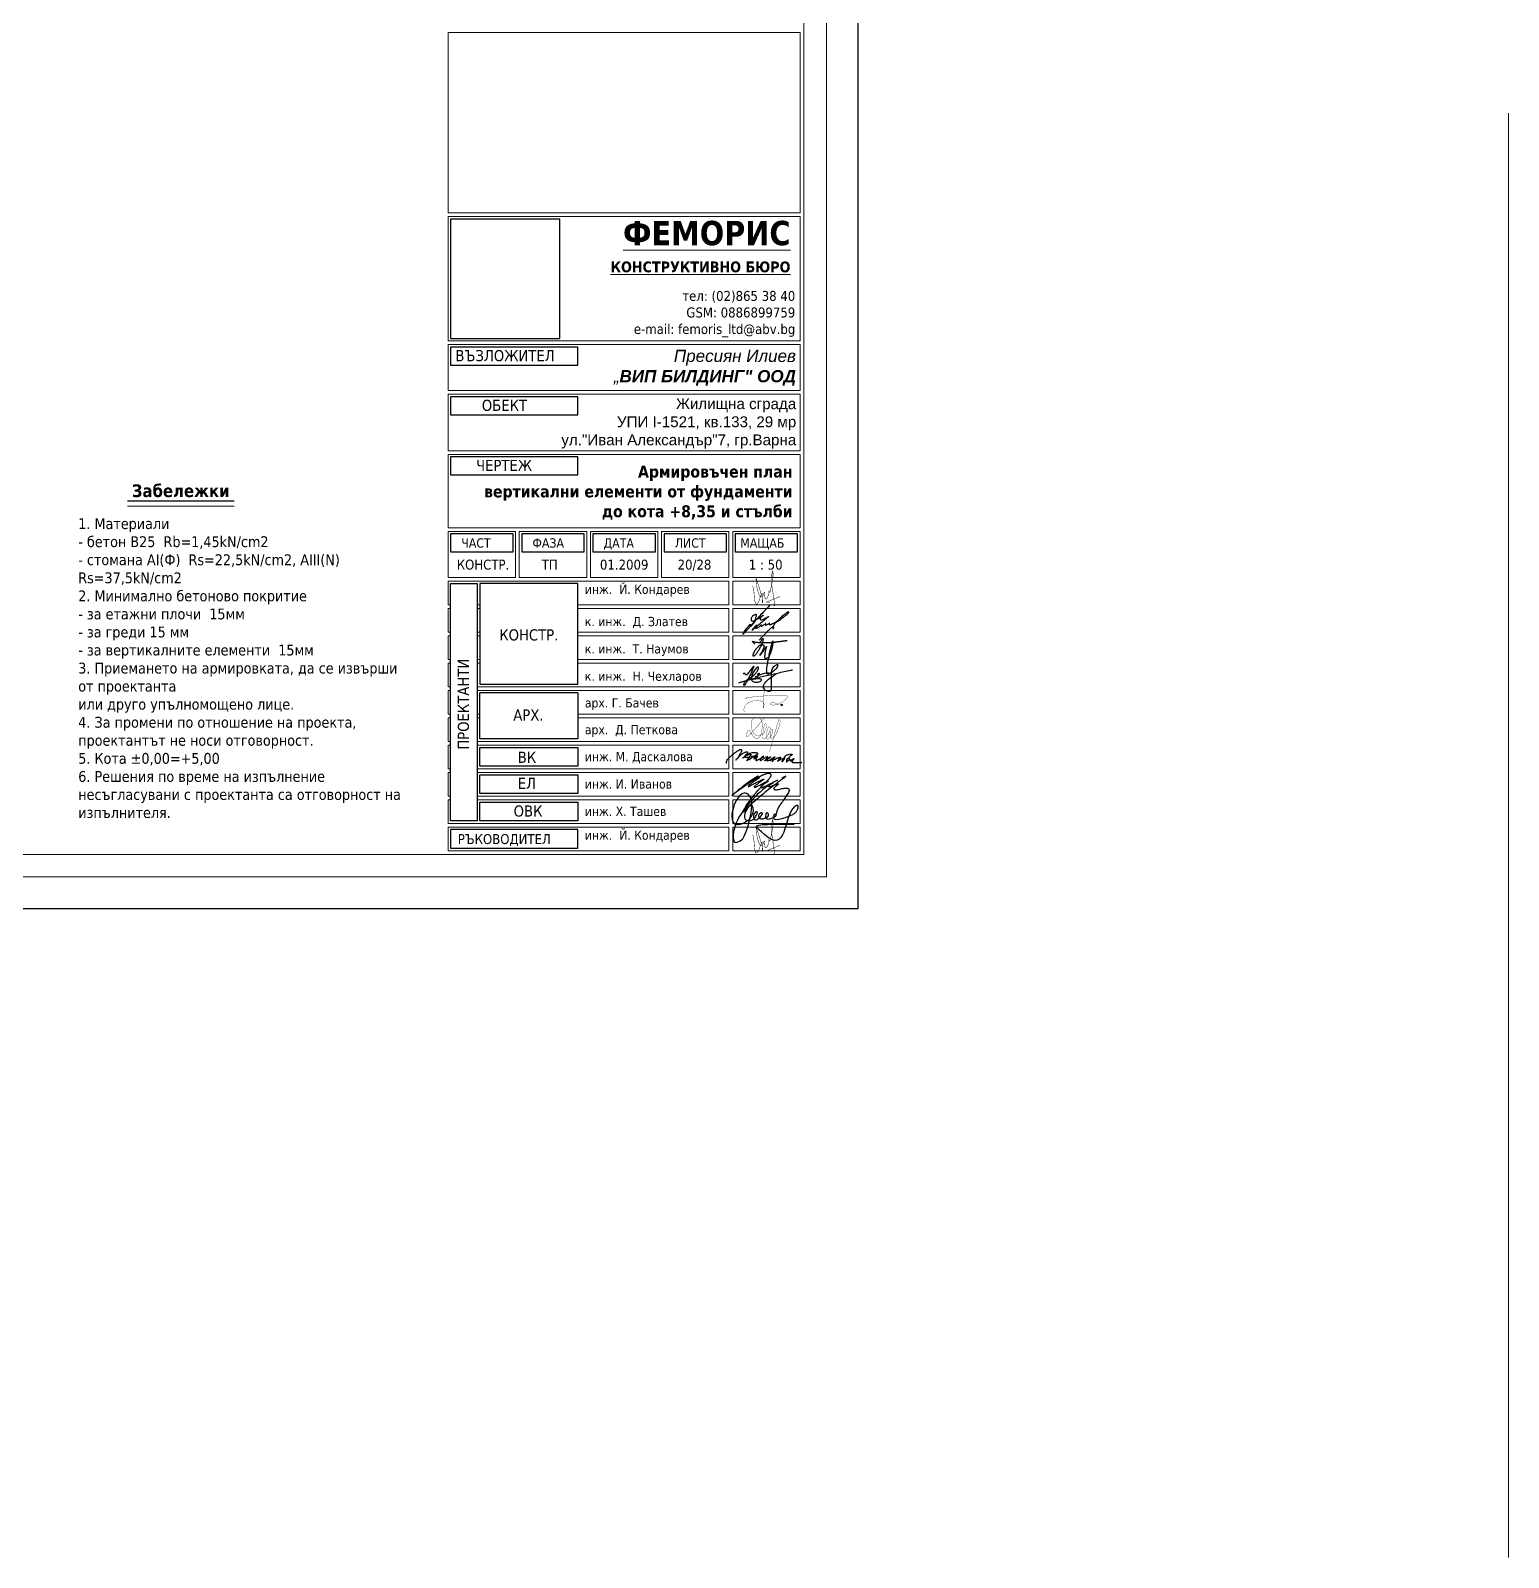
# Model space of a CAD drawing. Header units: millimetres. Extents: x 879 to 91735, y -13728 to 454.
# Drawn here: x 5591 to 7228, y -5653 to -3961 of the extents above; entities that cross this region are included whole.
import ezdxf

# ---------------------------------------------------------------- set-up
doc = ezdxf.new("R2010")
doc.units = ezdxf.units.MM
for name, color, linetype, lineweight in [('0_txt', 7, 'Continuous', 18), ('1K_arm_koti', 5, 'Continuous', 20), ('p_txt', 122, 'Continuous', 18), ('RAMKA', 7, 'Continuous', 15), ('TABLICA', 40, 'Continuous', 30), ('TEXT', 122, 'Continuous', 18)]:
    doc.layers.add(name, color=color, linetype=linetype, lineweight=lineweight)
doc.layers.add('ETIKET', color=100, linetype='Continuous')
doc.styles.get("Standard").update_dxf_attribs({"font": 'TAHOMA.TTF'})

# ---------------------------------------------------------------- blocks, each defined once
blk = doc.blocks.new('kondarev')
at = {"const_width": 0.0003}
for points in [[(-0.01658, 0.00646, -0.046081), (-0.01578, 0.00199, -0.003318), (-0.01555, -0.00098, 0.08786), (-0.01485, -0.00427, 0.318545), (-0.0142, -0.00469, 0.321515), (-0.01375, -0.00434, 0.090816), (-0.01213, -0.00089, -0.064298), (-0.01101, 0.00188, -0.636166), (-0.0107, 0.00185, -0.041004), (-0.01077, -0.00344, 0.356263), (-0.01049, -0.00387, 0.111784), (-0.0111, 0.00042, -0.021048), (-0.01169, 0.00218, 0.005571), (-0.01279, 0.00587, 0.012388), (-0.0138, 0.00884, -0.054875), (-0.01427, 0.01074, 1.394829), (-0.01457, 0.01072, 0.101928), (-0.0125, 0.00057, 0.656998), (-0.01066, 0.00016, 0.098994), (-0.00973, 0.00217, -0.247872), (-0.00956, 0.00248, -0.528765), (-0.00937, 0.0024, 0.07422), (-0.00908, -0.00113, 0.666402), (-0.00813, -0.00129, 0.170412), (-0.00669, 0.00309, -0.023148), (-0.00668, 0.00357, -3.540288)], [(-0.00668, 0.00357), (-0.0066, 0.00281, 0.8669), (-0.00615, 0.00273, 0.02337), (-0.00445, 0.01042, 0.053077), (-0.00432, 0.01525, 0.169297), (-0.00443, 0.0155, 0.675494), (-0.00464, 0.01542, 0.095177), (-0.00491, 0.00614, -0.003976), (-0.00354, -0.00266, 0.017366), (-0.00313, -0.00492, -0.234768), (-0.0033, -0.00558, -0.311444), (-0.00403, -0.00521, -1.682041)]]:
    blk.add_lwpolyline(points, format="xyb", dxfattribs=at)
blk.add_lwpolyline([(0, 0), (-0.00794, -0.00339), (-0.00611, -0.00347)], dxfattribs=at)
blk = doc.blocks.new('podpis_Tasho')
at = {"layer": 'p_txt', "lineweight": 30}
for points in [[(2.7, -3.3), (2.1, -2.8), (1.9, -2.6), (1.5, -2.1), (1.1, -1.6), (0.8, -1.3), (0.6, -0.8), (0.2, -0.4), (0, 0), (0.4, -0.2), (0.8, -0.3), (1.7, -0.6), (2.3, -0.8), (3, -0.9), (4, -1.1), (4.9, -1.2), (5.8, -1.3), (6.7, -1.4), (7.9, -1.4), (8.7, -1.4), (9.6, -1.4), (10.3, -1.4), (11.2, -1.4), (12.1, -1.4), (13.3, -1.5), (14.3, -1.5), (15.3, -1.5), (16.2, -1.5), (17.1, -1.5), (18, -1.5), (18.8, -1.5), (19.7, -1.4), (20.8, -1.4), (22.1, -1.2), (23.6, -1.1), (24.5, -1), (25.5, -0.8), (26.7, -0.6), (27.7, -0.5), (28.7, -0.4), (29.9, -0.2), (30.8, -0.2), (31.6, -0.1), (32.6, 0), (33.5, 0.2), (34.3, 0.3), (35.1, 0.4), (36, 0.5), (37, 0.6), (37.7, 0.7), (38.4, 0.7)], [(8.6, -1), (9.2, -0.2), (9.9, 0.8), (10.5, 1.5), (11.3, 2.6), (11.8, 2.9), (11.8, 2.2), (11.6, 1.3), (11.5, 0.2), (11.1, -1.2), (10.6, -2.4), (10.1, -3.7), (9.5, -5), (8.9, -6.2), (8, -7.9), (7.5, -9.1), (6.5, -10.5), (5.7, -11.8), (5.1, -12.7), (4.4, -13.7), (3.8, -14.6), (2.9, -15.6), (1.9, -16.2), (1.2, -16.6), (0.7, -16.6), (0.7, -16), (0.9, -15.1), (1, -14.1), (1.4, -13.2), (1.7, -12.5), (2.1, -11.7), (2.7, -10.7), (3.1, -10), (3.5, -9.4), (3.8, -8.7), (4.4, -8.1), (4.8, -7.8), (5.3, -7.2), (5.8, -6.7), (6.2, -6.3), (6.6, -5.9), (7, -5.5), (7.5, -5), (8, -4.7), (8.4, -4.4), (8.8, -4.2), (9.4, -4.1), (9.8, -3.9), (10.4, -3.8), (11.4, -3.8), (11.8, -4), (12.3, -4.2), (12.6, -4.6), (12.7, -5.2), (12.7, -5.9), (12.7, -6.5), (12.5, -7.4), (12.2, -8.1), (11.9, -8.7), (11.5, -9.6), (11.3, -10.1), (10.8, -11.2), (10.4, -12), (9.9, -12.7), (9.5, -13.3), (9, -14.1), (8.4, -14.9), (8.1, -15.4), (8.1, -15.6), (8.2, -15.7), (9.1, -15), (9.7, -14.2), (10.3, -13.2), (11.5, -11.9), (12.1, -10.9), (12.8, -9.8), (13.3, -9), (13.9, -8.2), (14.4, -7.5), (14.9, -6.8), (15.2, -6.2), (15.5, -5.7), (15.5, -6.3), (15.1, -7.5), (14.7, -9), (14.4, -10.1), (14.2, -11.3), (13.8, -12.7), (13.7, -13.7), (13.6, -14.6), (13.6, -15.8), (13.4, -16.8), (13.4, -17.5), (13.7, -18.1), (13.9, -18.7), (14.5, -19.3), (16, -18.8), (16.9, -18.2), (17.7, -17.6), (18.4, -16.9), (19, -16), (19.5, -14.8), (20.1, -13.6), (20.6, -12.3), (20.9, -11.2), (21.2, -10.1), (21.6, -8.9), (21.8, -8), (22.1, -6.8), (22.4, -5.5), (22.5, -4.6), (23, -2.9), (23.1, -1.7), (23.2, -0.8), (23, -0.3), (22.4, -0.3), (21.8, -1.4), (21.5, -2.2), (21.1, -3.3), (20.8, -4.4), (20.5, -5.5), (20.4, -6.7), (19.9, -8.2), (19.6, -9.6), (19.2, -11), (18.9, -12.3), (18.5, -13.8), (17.9, -18.6), (17.7, -19.4), (17.3, -20.7), (17, -21.8), (16.7, -23.3), (16.5, -24.6), (16.2, -25.5), (16.1, -26.9), (15.9, -27.7), (15.7, -29), (15.5, -30.1), (15.4, -31.4), (15.4, -32.5), (15.6, -33.8), (15.6, -35.2), (16.2, -36.5)]]:
    blk.add_spline(points, degree=3, dxfattribs=at)
blk = doc.blocks.new('podpis_Nikolay')
at = {"layer": 'p_txt', "lineweight": 30}
for points in [[(0, 13.6), (-1.9, 8.8), (-9, -5.3), (-10.6, -7.4), (-11.3, -7.8), (-11.3, -7), (-4.8, 0.2), (1.8, 5.6), (4, 8.4), (5.1, 11.1), (5.1, 11.9), (4.7, 12.3), (4.1, 12.3), (3.3, 12), (1.8, 10.4), (0.3, 8.4), (-2.1, 3.8), (-2.8, -0.2), (-2.6, -1.6), (-1.6, -3.1), (0, -3.9), (1.8, -4.3), (3.6, -4.3), (5.6, -3.7), (7.3, -2.9), (8.3, -2), (8.4, -1.6), (8.1, -1.2), (6.8, -0.5), (4.3, -0.4), (-16.6, -4.9)], [(-16.6, -4.9), (-1.6, -0.4), (26, 5.9), (41.1, 9.2), (42.6, 9.5)], [(-11.4, 4.8), (-10.3, 6.1), (-9.7, 4.8), (-8.8, 4.3), (-5, 7.1), (0, 13.6)], [(1.8, 1.8), (3.5, 2.6), (5.5, 4.1), (5.9, 4.7), (6.1, 5.2), (6.1, 5.5), (5.8, 5.7), (5.6, 5.6), (5.4, 5.4), (4, 3.7), (4.2, 3.4), (4.4, 3.3), (5.3, 3.5), (13.8, 6), (15.4, 6.1), (16.2, 6.1), (16.6, 5.7), (16.6, 5.4), (15.4, 4.7)], [(15.4, 4.7), (16.1, 4.9), (19.8, 7), (23.7, 9.7), (26.3, 12.8), (26.7, 14.5), (26.5, 14.9), (25.4, 14.9), (22.6, 13.3), (20.5, 11.3), (19.3, 7.7), (19, -0.1), (19, -10.9), (18.7, -13.2), (17.3, -14.5), (15.2, -14.3), (11.8, -12.2), (10.7, -10.5), (10.7, -8.1), (12.4, -4.8), (16.1, -1), (22.8, 3.8), (25.1, 5.5)]]:
    blk.add_spline(points, degree=3, dxfattribs=at)
blk = doc.blocks.new('podpis_Mitko')
at = {"layer": 'p_txt', "lineweight": 30}
blk.add_spline([(0, 0), (-1.8, -2.2), (-8.9, -9.6), (-14, -15.2), (-19, -20.8), (-24.3, -26.6), (-26.8, -29.4), (-30.1, -32.6), (-29.3, -31.1), (-26, -26.4), (-24, -23.7), (-23, -22.5), (-21.9, -21.6), (-22.3, -23), (-22.4, -23.9), (-22.1, -24.1), (-20, -22.8), (-18, -20.3), (-16.2, -15.9), (-15.2, -13.5), (-14.9, -11.9), (-15.5, -10.8), (-17, -11.2), (-19.3, -12.8), (-20.4, -14.3), (-21, -15.4), (-20.9, -17), (-20.6, -17.5), (-20.2, -17.8), (-19.5, -18.1), (-18.6, -18.1), (-18, -17.9), (-17.3, -17.6), (-14.1, -16), (-11.4, -14.3), (-10.2, -13.5), (-9.5, -12.9), (-8.2, -12), (-7.6, -11.7), (-7.9, -12), (-8.6, -12.6), (-9.3, -13.1), (-9.8, -13.6), (-10.4, -14.2), (-10.8, -15.3), (-10.8, -16), (-10.5, -16.8), (-9.8, -16.9), (-8.7, -16.6), (-5.4, -15), (-3.7, -14.1), (-2.4, -13.3), (-1.8, -13.1), (-3.9, -15), (-5.7, -16.6), (-8.1, -18.6), (-11.2, -21.2), (-14.2, -23.7), (-16.9, -25.9), (-19.8, -28.1), (-18.9, -26.7), (-17.8, -25.6), (-16.9, -24.7), (-14.5, -22.4), (-15.1, -23.5), (-15.6, -24.3), (-16, -25.4), (-15.9, -25.9), (-14.2, -25.7), (-13.3, -25.2), (-11.7, -24.1), (-10.9, -23.4), (-9.8, -22.4), (-9.4, -22.1), (-9.6, -22.1), (-10.1, -22.5), (-10.2, -23.2), (-10.1, -23.6), (-9.8, -23.8), (-8.4, -23.2), (-7, -22.3), (-5.6, -21.6), (-4.9, -21.2), (-4.7, -20.9), (-4.9, -20.8), (-5.2, -21.1), (-5.4, -21.8), (-5.3, -22.3), (-5, -22.5), (-4.6, -22.4), (-4.2, -22.3), (-3.8, -22.1), (-3.3, -21.8), (-2.7, -21.7), (-2.2, -21.4), (-1.7, -21.2), (-0.7, -20.9), (-0.5, -20.6), (-0.3, -20.4), (-0.4, -20.4), (-0.7, -20.5), (-0.9, -21.3), (-0.8, -21.8), (-0.7, -22), (-0.2, -22), (0.2, -21.9), (0.8, -21.8), (1.3, -21.7), (1.6, -21.4), (2, -21.2), (2.3, -21), (2.6, -20.9), (4.1, -20.3), (4.8, -20), (5.4, -19.7), (7.8, -18.5), (9.3, -17.9), (11.5, -16.3), (13, -15.2), (14.9, -13.6), (16.3, -12.5), (17.6, -11.5), (19.3, -10.1), (20.2, -9.4), (20.6, -8.8), (20.9, -8.5), (20.8, -8.3), (20.6, -7.9), (20.3, -7.9), (19.5, -8.3), (19, -8.7), (18.3, -9.1), (16.7, -10.4), (14.4, -12.1), (12.6, -13.6), (10.9, -15.1), (9.6, -16.2), (8.1, -17.7), (7.3, -18.6), (5.7, -20.5), (4.4, -22.2), (3.8, -23.3), (3.4, -24.1), (2.9, -25.1), (3, -25.9), (3.1, -26.1), (3.2, -26.2), (3.6, -26.2), (3.8, -26.1), (4, -25.8), (4.1, -25.5), (4.2, -25.2), (4.3, -24.7), (4.2, -24.4), (3.9, -24.3), (3.6, -24.3), (3.5, -24.3), (2.6, -24.8), (2, -25.2), (0.6, -26.3), (-0.2, -27.1), (-0.8, -27.7), (-2.3, -29), (-3.9, -30.6), (-6.1, -32.8), (-7.8, -34.5), (-12.2, -39.2)], degree=3, dxfattribs=at)

msp = doc.modelspace()

# ---------------------------------------------------------------- linework, layer by layer
at = {"layer": '0_txt'}
msp.add_lwpolyline([(3492.366, -4898.755), (6472.535, -4898.755), (6472.535, -1968.755), (3492.366, -1968.755), (3492.366, -4898.755)], dxfattribs=at)
msp.add_lwpolyline([(3517.366, -4873.755), (6447.535, -4873.755), (6447.535, -1993.755), (3517.366, -1993.755)], close=True, dxfattribs=at)
at = {"layer": '1K_arm_koti'}
msp.add_lwpolyline([(7227.915, -5652.606), (7227.915, -4852.606), (7227.915, -4052.606)], dxfattribs=at)
at = {"layer": 'ETIKET'}
msp.add_line((5698.408, -4482.059), (5816.526, -4482.059), dxfattribs=at)
at = {"layer": 'p_txt'}
msp.add_line((5698.408, -4488.067), (5816.526, -4488.067), dxfattribs=at)
at = {"layer": 'p_txt', "lineweight": 30, "const_width": 0.342}
for points in [[(6403.964, -4688.295), (6403.226, -4696.911), (6402.752, -4703.16), (6402.499, -4707.388), (6402.423, -4709.941), (6402.481, -4711.162), (6402.63, -4711.398), (6402.827, -4710.994), (6403.028, -4710.294), (6403.198, -4709.587), (6403.325, -4708.927), (6403.405, -4708.311), (6403.435, -4707.737), (6403.411, -4707.201), (6403.328, -4706.7), (6403.183, -4706.231), (6402.972, -4705.792), (6402.69, -4705.38), (6402.337, -4704.998), (6401.908, -4704.648), (6401.403, -4704.332), (6400.818, -4704.054), (6400.151, -4703.816), (6399.4, -4703.621), (6398.562, -4703.472), (6397.639, -4703.371), (6396.644, -4703.319), (6395.593, -4703.317), (6394.503, -4703.366), (6393.39, -4703.466), (6392.272, -4703.618), (6391.164, -4703.822), (6390.083, -4704.08), (6389.044, -4704.391), (6388.052, -4704.754), (6387.113, -4705.167), (6386.23, -4705.628), (6385.408, -4706.134), (6384.65, -4706.685), (6383.962, -4707.278), (6383.346, -4707.912), (6382.808, -4708.582), (6382.345, -4709.28), (6381.959, -4709.998), (6381.647, -4710.724), (6381.409, -4711.45), (6381.244, -4712.166), (6381.151, -4712.862), (6381.129, -4713.528), (6381.175, -4714.154), (6381.273, -4714.727), (6381.406, -4715.235), (6381.554, -4715.662), (6381.701, -4715.996), (6381.829, -4716.223), (6381.918, -4716.33), (6381.952, -4716.303)], [(6384.779, -4701.284), (6384.455, -4701.252), (6384.186, -4701.218), (6383.962, -4701.181), (6383.773, -4701.137), (6383.61, -4701.087), (6383.46, -4701.027), (6383.315, -4700.957), (6383.164, -4700.875), (6383.014, -4700.779), (6382.947, -4700.666), (6383.06, -4700.532), (6383.453, -4700.374), (6384.222, -4700.188), (6385.469, -4699.971), (6387.29, -4699.72), (6389.784, -4699.43), (6393.002, -4699.101), (6396.803, -4698.75), (6400.998, -4698.394), (6405.4, -4698.052), (6409.818, -4697.743), (6414.065, -4697.484), (6417.952, -4697.295), (6421.29, -4697.194), (6423.937, -4697.195), (6425.933, -4697.291), (6427.366, -4697.469), (6428.324, -4697.718), (6428.894, -4698.026), (6429.163, -4698.382), (6429.219, -4698.772), (6429.148, -4699.186), (6429.022, -4699.614), (6428.848, -4700.054), (6428.617, -4700.509), (6428.319, -4700.98), (6427.946, -4701.469), (6427.487, -4701.976), (6426.935, -4702.504), (6426.279, -4703.053), (6425.515, -4703.624), (6424.66, -4704.207), (6423.733, -4704.789), (6422.754, -4705.358), (6421.745, -4705.903), (6420.725, -4706.412), (6419.715, -4706.873), (6418.736, -4707.273), (6417.804, -4707.604), (6416.924, -4707.867), (6416.096, -4708.067), (6415.321, -4708.208), (6414.6, -4708.293), (6413.933, -4708.328), (6413.32, -4708.317), (6412.763, -4708.264), (6412.262, -4708.174), (6411.819, -4708.051), (6411.432, -4707.902), (6411.105, -4707.733), (6410.836, -4707.548), (6410.627, -4707.355), (6410.479, -4707.157), (6410.393, -4706.962), (6410.368, -4706.773), (6410.409, -4706.594), (6410.517, -4706.424), (6410.695, -4706.266), (6410.946, -4706.12), (6411.272, -4705.987), (6411.676, -4705.869), (6412.16, -4705.767), (6412.729, -4705.687), (6413.389, -4705.654), (6414.148, -4705.697), (6415.014, -4705.847), (6415.997, -4706.134), (6417.102, -4706.587), (6418.34, -4707.236), (6419.717, -4708.111)], [(6404.359, -4721.658), (6397.828, -4729.675), (6392.84, -4735.547), (6389.189, -4739.567), (6386.672, -4742.024), (6385.085, -4743.213), (6384.223, -4743.422), (6383.881, -4742.945), (6383.856, -4742.072), (6383.975, -4741.058), (6384.193, -4740.001), (6384.499, -4738.964), (6384.878, -4738.009), (6385.319, -4737.197), (6385.81, -4736.591), (6386.336, -4736.251), (6386.887, -4736.241), (6387.451, -4736.597), (6388.028, -4737.267), (6388.62, -4738.173), (6389.229, -4739.237), (6389.856, -4740.382), (6390.504, -4741.531), (6391.175, -4742.605), (6391.87, -4743.529), (6392.59, -4744.24), (6393.325, -4744.743), (6394.063, -4745.06), (6394.794, -4745.21), (6395.506, -4745.216), (6396.189, -4745.098), (6396.829, -4744.877), (6397.418, -4744.574), (6397.945, -4744.205), (6398.416, -4743.763), (6398.837, -4743.236), (6399.216, -4742.613), (6399.561, -4741.881), (6399.878, -4741.03), (6400.175, -4740.047), (6400.459, -4738.921), (6400.734, -4737.647), (6400.988, -4736.256), (6401.205, -4734.782), (6401.37, -4733.265), (6401.468, -4731.739), (6401.483, -4730.244), (6401.399, -4728.814), (6401.201, -4727.488), (6400.878, -4726.296), (6400.436, -4725.247), (6399.884, -4724.343), (6399.234, -4723.587), (6398.495, -4722.981), (6397.677, -4722.528), (6396.79, -4722.23), (6395.846, -4722.09), (6394.857, -4722.11), (6393.852, -4722.293), (6392.863, -4722.64), (6391.923, -4723.153), (6391.063, -4723.834), (6390.316, -4724.685), (6389.715, -4725.708), (6389.29, -4726.904), (6389.066, -4728.268), (6389.028, -4729.757), (6389.151, -4731.321), (6389.412, -4732.909), (6389.788, -4734.472), (6390.254, -4735.958), (6390.787, -4737.317), (6391.362, -4738.5), (6391.96, -4739.467), (6392.572, -4740.23), (6393.195, -4740.814), (6393.825, -4741.241), (6394.458, -4741.536), (6395.089, -4741.722), (6395.715, -4741.823), (6396.331, -4741.863), (6396.934, -4741.863), (6397.522, -4741.828), (6398.094, -4741.764), (6398.65, -4741.673), (6399.187, -4741.56), (6399.706, -4741.428), (6400.206, -4741.281), (6400.684, -4741.123), (6401.141, -4740.954), (6401.578, -4740.762), (6401.999, -4740.533), (6402.406, -4740.25), (6402.8, -4739.9), (6403.185, -4739.466), (6403.564, -4738.933), (6403.938, -4738.287), (6404.308, -4737.519), (6404.666, -4736.654), (6405.002, -4735.721), (6405.305, -4734.753), (6405.566, -4733.779), (6405.774, -4732.832), (6405.919, -4731.941), (6405.991, -4731.139), (6405.983, -4730.451), (6405.904, -4729.884), (6405.765, -4729.441), (6405.578, -4729.123), (6405.354, -4728.932), (6405.106, -4728.872), (6404.846, -4728.944), (6404.584, -4729.15), (6404.331, -4729.491), (6404.089, -4729.96), (6403.856, -4730.549), (6403.633, -4731.249), (6403.418, -4732.051), (6403.211, -4732.948), (6403.012, -4733.93), (6402.82, -4734.99), (6402.635, -4736.116), (6402.461, -4737.281), (6402.304, -4738.456), (6402.167, -4739.613), (6402.055, -4740.723), (6401.973, -4741.756), (6401.925, -4742.683), (6401.917, -4743.475), (6401.952, -4744.111), (6402.028, -4744.6), (6402.143, -4744.96), (6402.296, -4745.21), (6402.482, -4745.365), (6402.701, -4745.445), (6402.95, -4745.466), (6403.227, -4745.447), (6403.528, -4745.401), (6403.852, -4745.324), (6404.197, -4745.21), (6404.561, -4745.052), (6404.94, -4744.841), (6405.333, -4744.573), (6405.738, -4744.238), (6406.153, -4743.83), (6406.574, -4743.345), (6406.996, -4742.792), (6407.414, -4742.182), (6407.821, -4741.527), (6408.212, -4740.84), (6408.581, -4740.131), (6408.923, -4739.412), (6409.23, -4738.696), (6409.499, -4737.994), (6409.727, -4737.31), (6409.914, -4736.65), (6410.059, -4736.02), (6410.16, -4735.423), (6410.218, -4734.866), (6410.23, -4734.354), (6410.196, -4733.89), (6410.117, -4733.48), (6409.997, -4733.129), (6409.843, -4732.841), (6409.662, -4732.621), (6409.46, -4732.472), (6409.243, -4732.4), (6409.018, -4732.408), (6408.792, -4732.501), (6408.569, -4732.68), (6408.352, -4732.939), (6408.141, -4733.266), (6407.937, -4733.651), (6407.74, -4734.083), (6407.552, -4734.552), (6407.373, -4735.047), (6407.203, -4735.557), (6407.043, -4736.075), (6406.893, -4736.601), (6406.752, -4737.136), (6406.62, -4737.683), (6406.496, -4738.245), (6406.381, -4738.823), (6406.272, -4739.421), (6406.171, -4740.041), (6406.077, -4740.682), (6405.994, -4741.333), (6405.926, -4741.983), (6405.877, -4742.617), (6405.853, -4743.222), (6405.856, -4743.785), (6405.892, -4744.293), (6405.965, -4744.733), (6406.077, -4745.094), (6406.225, -4745.383), (6406.402, -4745.605), (6406.605, -4745.77), (6406.826, -4745.885), (6407.06, -4745.958), (6407.303, -4745.997), (6407.547, -4746.009), (6407.79, -4746.001), (6408.032, -4745.967), (6408.275, -4745.901), (6408.523, -4745.795), (6408.778, -4745.642), (6409.042, -4745.435), (6409.319, -4745.167), (6409.609, -4744.83), (6409.915, -4744.422), (6410.233, -4743.949), (6410.557, -4743.425), (6410.882, -4742.859), (6411.202, -4742.265), (6411.512, -4741.652), (6411.806, -4741.034), (6412.08, -4740.422), (6412.328, -4739.825), (6412.546, -4739.248), (6412.734, -4738.695), (6412.887, -4738.168), (6413.003, -4737.672), (6413.081, -4737.207), (6413.116, -4736.779), (6413.107, -4736.39), (6413.052, -4736.044), (6412.957, -4735.744), (6412.829, -4735.496), (6412.674, -4735.302), (6412.501, -4735.169), (6412.314, -4735.1), (6412.123, -4735.1), (6411.933, -4735.173), (6411.75, -4735.323), (6411.575, -4735.545), (6411.407, -4735.838), (6411.245, -4736.195), (6411.088, -4736.614), (6410.935, -4737.091), (6410.785, -4737.621), (6410.638, -4738.2), (6410.494, -4738.822), (6410.36, -4739.476), (6410.245, -4740.146), (6410.156, -4740.818), (6410.101, -4741.479), (6410.091, -4742.112), (6410.131, -4742.706), (6410.232, -4743.243), (6410.398, -4743.714), (6410.624, -4744.114), (6410.902, -4744.443), (6411.225, -4744.699), (6411.584, -4744.881), (6411.971, -4744.989), (6412.379, -4745.021), (6412.799, -4744.976), (6413.226, -4744.851), (6413.661, -4744.635), (6414.109, -4744.313), (6414.575, -4743.871), (6415.061, -4743.296), (6415.573, -4742.574), (6416.114, -4741.69), (6416.688, -4740.632), (6417.297, -4739.394), (6417.923, -4738.01), (6418.546, -4736.521), (6419.146, -4734.969), (6419.702, -4733.397), (6420.194, -4731.847), (6420.602, -4730.361), (6420.905, -4728.981), (6421.089, -4727.744), (6421.162, -4726.669), (6421.139, -4725.769), (6421.033, -4725.057), (6420.859, -4724.547), (6420.63, -4724.253), (6420.362, -4724.187), (6420.068, -4724.364), (6419.745, -4724.843), (6419.32, -4725.87), (6418.705, -4727.74), (6417.808, -4730.744), (6416.541, -4735.177), (6414.814, -4741.331), (6412.536, -4749.5), (6409.618, -4759.976)]]:
    msp.add_lwpolyline(points, dxfattribs=at)
at = {"layer": 'p_txt', "lineweight": 30}
msp.add_circle((6422.828, -4708.172), 0.758, dxfattribs=at)
for points in [[(6362.24, -4772.763), (6361.916, -4772.493), (6361.754, -4771.954), (6361.808, -4770.66), (6363.373, -4768.126), (6367.582, -4763.813), (6371.522, -4760.74), (6375.407, -4758.259), (6377.782, -4757.397), (6378.429, -4757.505), (6378.375, -4759.23), (6376.756, -4762.734), (6373.572, -4767.749), (6372.331, -4769.15), (6373.411, -4767.964), (6376.055, -4764.891), (6377.782, -4763.22), (6380.264, -4761.602), (6383.232, -4760.146), (6384.743, -4759.985), (6385.175, -4760.093), (6385.121, -4761.117), (6383.718, -4763.112), (6381.883, -4765.107), (6379.94, -4766.994), (6380.048, -4766.832), (6382.045, -4765.268), (6385.067, -4762.896), (6387.495, -4761.71), (6390.193, -4761.009), (6392.298, -4760.847), (6394.403, -4760.901), (6395.698, -4761.333), (6396.453, -4762.034), (6395.698, -4763.004), (6393.593, -4764.46), (6390.679, -4765.43), (6387.765, -4766.023), (6383.934, -4766.562), (6383.232, -4766.508), (6382.962, -4766.077), (6382.962, -4764.999), (6383.718, -4764.298), (6385.822, -4763.435), (6387.603, -4762.788), (6388.898, -4762.842), (6389.006, -4763.112), (6387.873, -4765.053), (6384.095, -4770.067), (6383.987, -4770.175), (6383.987, -4770.013), (6385.552, -4768.935), (6390.085, -4766.293), (6393.215, -4765.053), (6396.022, -4763.974), (6396.093, -4763.927), (6395.399, -4764.413), (6394.218, -4765.316), (6393.037, -4766.426), (6392.481, -4767.259), (6392.064, -4768.266), (6393.21, -4767.433), (6395.086, -4766.183), (6396.371, -4765.246), (6396.059, -4765.524), (6395.399, -4766.53), (6394.878, -4767.433), (6394.565, -4768.439), (6394.496, -4769.411), (6394.843, -4769.619), (6395.989, -4769.203), (6398.317, -4767.988), (6400.609, -4766.912), (6402.346, -4766.079), (6402.832, -4765.524), (6402.902, -4764.864), (6402.52, -4764.969), (6401.512, -4765.559), (6400.088, -4767.12), (6399.254, -4768.196), (6398.977, -4769.098), (6399.15, -4769.758), (6400.227, -4769.411), (6402.554, -4767.918), (6404.43, -4766.669), (6406.063, -4765.663), (6407.313, -4765.316), (6407.522, -4765.593), (6406.813, -4766.571), (6405.839, -4767.787), (6404.946, -4769.273), (6404.351, -4770.192), (6404.324, -4770.111), (6404.297, -4770.111), (6405.515, -4768.787), (6407.841, -4767.165), (6410.925, -4765.814), (6411.05, -4765.769), (6410.655, -4766.12), (6409.337, -4766.931), (6408.195, -4767.787), (6407.163, -4768.709), (6406.768, -4769.17), (6406.592, -4769.674), (6406.724, -4770.025), (6407.295, -4770.025), (6408.503, -4769.696), (6410.567, -4768.775), (6412.039, -4768.094), (6414.125, -4767.085), (6415.487, -4766.383), (6415.574, -4766.032), (6414.96, -4766.142), (6413.181, -4766.997), (6411.929, -4767.809), (6410.721, -4768.819), (6410.128, -4769.63), (6410.26, -4769.806), (6410.501, -4769.718), (6411.687, -4768.994), (6413.203, -4768.16), (6414.169, -4767.875), (6414.608, -4767.897), (6413.905, -4768.709), (6413.203, -4769.345), (6412.478, -4770.398), (6412.478, -4770.749), (6413.862, -4769.453), (6415.577, -4768.175), (6418.019, -4766.926), (6420.228, -4766.258), (6421.594, -4766.171), (6421.507, -4766.694), (6420.344, -4767.797), (6419.356, -4768.843), (6418.6, -4769.801), (6418.222, -4770.498), (6418.6, -4770.266), (6420.17, -4769.308), (6422.727, -4767.943), (6425.14, -4767.13), (6426.186, -4767.071), (6425.431, -4767.594), (6424.5, -4768.204), (6423.716, -4769.22), (6423.076, -4770.266), (6423.105, -4771.079), (6424.442, -4770.063), (6425.401, -4768.959), (6426.012, -4767.885), (6426.448, -4767.042), (6426.506, -4765.765), (6426.71, -4765.09), (6427.17, -4764.487), (6427.716, -4763.998), (6428.635, -4763.568), (6430.446, -4763.08), (6432.113, -4762.764), (6433.32, -4762.62), (6434.24, -4762.62), (6434.441, -4762.821), (6434.355, -4763.137), (6432.602, -4764.716), (6431.541, -4765.876), (6430.183, -4767.231), (6429.137, -4768.399), (6428.561, -4769.624), (6428.171, -4770.46), (6428.115, -4771.054), (6428.189, -4771.481), (6428.656, -4771.289), (6429.101, -4770.902), (6429.895, -4770.108), (6430.457, -4769.663), (6430.98, -4769.218), (6431.542, -4768.502), (6431.542, -4767.998), (6431.348, -4767.592), (6430.922, -4767.36), (6430.07, -4767.36), (6429.295, -4767.728), (6428.694, -4768.173), (6428.346, -4768.753), (6428.171, -4769.489), (6428.636, -4769.914), (6429.76, -4769.798), (6432.452, -4769.005), (6435.532, -4768.502), (6436.985, -4767.728), (6436.792, -4767.747), (6435.029, -4768.424), (6433.615, -4769.276), (6433.014, -4769.876), (6432.762, -4770.495), (6433.46, -4770.224), (6434.486, -4769.818), (6435.474, -4769.469), (6434.922, -4769.992), (6434.633, -4770.614), (6434.455, -4770.97), (6434.744, -4771.547), (6435.433, -4771.903), (6436.634, -4772.058), (6438.391, -4772.103), (6440.37, -4772.058), (6442.46, -4771.947), (6444.105, -4771.792), (6445.261, -4771.592), (6445.195, -4771.458)], [(6423.141, -4789.366), (6425.22, -4787.851), (6427.168, -4787.049), (6427.346, -4787.027), (6427.358, -4787.234), (6427.316, -4787.264), (6426.619, -4787.888), (6422.618, -4791.177), (6406.09, -4803.761), (6393.087, -4814.6), (6380.153, -4827.014), (6380.065, -4827.079), (6380.058, -4827.024), (6380.128, -4826.82), (6382.873, -4821.309), (6391.407, -4809.414), (6399.429, -4799.813), (6408.379, -4790.593), (6410.473, -4787.965), (6410.931, -4787.21), (6411.255, -4785.97), (6411.106, -4785.229), (6410.796, -4784.748), (6409.92, -4784.277), (6408.531, -4784.155), (6406.644, -4784.371), (6405.012, -4784.897), (6403.732, -4785.355), (6398.654, -4787.704), (6389.455, -4793.075), (6380.583, -4799.119), (6373.494, -4804.107), (6371.124, -4805.77), (6369.164, -4807.18), (6368.161, -4807.968), (6367.874, -4808.207), (6367.814, -4808.302), (6367.814, -4808.338), (6367.838, -4808.374), (6367.898, -4808.374), (6367.934, -4808.362), (6368.651, -4807.896), (6373.712, -4803.531), (6376.147, -4801.546), (6383.756, -4795.733), (6388.676, -4792.189), (6394.099, -4788.516), (6396.115, -4787.458), (6397.263, -4786.82), (6397.217, -4786.82), (6397.125, -4786.834), (6396.671, -4787.058), (6394.316, -4788.504), (6387.385, -4793.094), (6379.468, -4798.938), (6374.725, -4802.544), (6374.698, -4802.571), (6374.738, -4802.611), (6374.792, -4802.584), (6375.086, -4802.371), (6385.081, -4795.299), (6388.033, -4793.547), (6392.29, -4791.262), (6395.891, -4789.558), (6397.426, -4788.975), (6397.73, -4788.899), (6397.876, -4788.893), (6397.934, -4788.917), (6397.952, -4788.958), (6397.934, -4789.022), (6397.887, -4789.098), (6397.765, -4789.215), (6397.514, -4789.372), (6397.356, -4789.489), (6392.679, -4792.737), (6387.846, -4796.313), (6385.807, -4797.932), (6385.726, -4798.057), (6385.69, -4798.182), (6385.697, -4798.256), (6385.778, -4798.322), (6385.859, -4798.33), (6386.006, -4798.337), (6386.323, -4798.359), (6386.707, -4798.33), (6387.149, -4798.226), (6387.679, -4798.02), (6388.092, -4797.814), (6388.409, -4797.622), (6391.689, -4795.822), (6395.516, -4793.692), (6398.878, -4792.104), (6400.952, -4791.18), (6402.234, -4790.672), (6402.816, -4790.542), (6402.986, -4790.523), (6403.036, -4790.565), (6403.055, -4790.615), (6402.986, -4790.721), (6402.871, -4790.812), (6402.646, -4790.973), (6402.495, -4791.092), (6398.416, -4793.945), (6393.673, -4797.586), (6392.687, -4798.395), (6392.476, -4798.759), (6392.511, -4799.146), (6392.64, -4799.252), (6392.863, -4799.287), (6393.098, -4799.322), (6393.415, -4799.299), (6393.696, -4799.263), (6394.06, -4799.181), (6394.389, -4799.064), (6394.834, -4798.853), (6395.304, -4798.618), (6402.155, -4795.046), (6405.738, -4793.225), (6407.083, -4792.633), (6407.639, -4792.432), (6407.926, -4792.391), (6408.054, -4792.375), (6408.095, -4792.416), (6408.1, -4792.457), (6408.07, -4792.498), (6407.849, -4792.647), (6407.629, -4792.863), (6407.228, -4793.186), (6404.417, -4795.159), (6402.157, -4796.766), (6400.563, -4798.111), (6400.028, -4798.725), (6399.962, -4799.13), (6400.119, -4799.338), (6400.328, -4799.495), (6400.772, -4799.508), (6401.151, -4799.508), (6401.595, -4799.43), (6402, -4799.338), (6402.483, -4799.195), (6404.663, -4798.166), (6407.014, -4797.044), (6409.255, -4795.937), (6410.757, -4795.225), (6411.944, -4794.777), (6412.708, -4794.54), (6413.168, -4794.473), (6413.338, -4794.541), (6413.099, -4794.786), (6412.814, -4795.014), (6411.97, -4795.594), (6410.757, -4796.385), (6409.586, -4797.081), (6408.78, -4797.676), (6408.543, -4798.071), (6408.622, -4798.44), (6408.886, -4798.546), (6409.439, -4798.625), (6410.098, -4798.546), (6410.81, -4798.361), (6414.032, -4797.227), (6415.903, -4796.41), (6417.643, -4795.882), (6418.738, -4795.628), (6419.176, -4795.564), (6419.423, -4795.564), (6419.496, -4795.61), (6419.468, -4795.72), (6419.395, -4795.802), (6419.164, -4796.056), (6418.833, -4796.359), (6416.411, -4798.333), (6415.056, -4799.454), (6414.262, -4800.318), (6414.168, -4800.762), (6414.192, -4801.159), (6414.472, -4801.51), (6414.916, -4801.813), (6415.967, -4802.117), (6417.7, -4802.117), (6419.686, -4801.697), (6421.913, -4801.136), (6424.599, -4800.599), (6426.562, -4800.318), (6428.08, -4800.225), (6429.365, -4800.365), (6430.113, -4800.692), (6430.907, -4801.276), (6431.164, -4801.743), (6431.211, -4802.327), (6431.094, -4802.934), (6430.355, -4805.015), (6428.969, -4807.55), (6426.493, -4811.293), (6422.774, -4816.636), (6420.091, -4820.468), (6418.2, -4824.013), (6417.139, -4827.875)]]:
    msp.add_spline(points, degree=3, dxfattribs=at)
msp.add_open_spline([(6418.255, -4791.515), (6398.708, -4801.94), (6386.204, -4816.517), (6377.362, -4829.779), (6377.362, -4829.779), (6373.003, -4836.317), (6367.125, -4849.207), (6370.059, -4858.989), (6370.059, -4858.989), (6371.406, -4863.477), (6379.504, -4857.026), (6379.991, -4856.36), (6379.991, -4856.36), (6383.429, -4851.654), (6394.337, -4818.86), (6388.169, -4809.917), (6388.169, -4809.917), (6378.46, -4795.84), (6367.723, -4820.655), (6367.723, -4831.824), (6367.723, -4831.824), (6367.723, -4850.393), (6391.674, -4836.159), (6391.674, -4825.106), (6391.674, -4825.106), (6391.674, -4807.943), (6373.171, -4836.497), (6386.417, -4836.497), (6386.417, -4836.497), (6391.927, -4836.497), (6394.396, -4832.576), (6395.763, -4828.611), (6395.763, -4828.611), (6397.609, -4823.26), (6389.35, -4828.927), (6392.258, -4834.453), (6392.258, -4834.453), (6394.536, -4838.779), (6401.188, -4830.058), (6401.605, -4828.903), (6401.605, -4828.903), (6402.777, -4825.658), (6394.654, -4829.402), (6397.808, -4833.284), (6397.808, -4833.284), (6400.046, -4836.039), (6405.151, -4833.26), (6406.571, -4832.408), (6406.571, -4832.408), (6411.388, -4829.519), (6406.253, -4825.509), (6405.403, -4829.195), (6405.403, -4829.195), (6403.155, -4838.935), (6415.573, -4833.391), (6417.379, -4829.779), (6417.379, -4829.779), (6418.32, -4827.896), (6413.581, -4829.534), (6413.581, -4832.116), (6413.581, -4832.116), (6413.581, -4839.405), (6432.511, -4830.62), (6434.612, -4829.779), (6434.612, -4829.779), (6442.552, -4826.604), (6443.453, -4815.154), (6437.241, -4820.724), (6437.241, -4820.724), (6424.83, -4831.853), (6428.844, -4874.512), (6403.942, -4851.686), (6403.942, -4851.686), (6395.083, -4843.566), (6388.387, -4840.771), (6407.155, -4840.587), (6407.155, -4840.587), (6407.155, -4840.587), (6436.949, -4840.295), (6436.949, -4840.295)], degree=3, knots=[0, 0, 0, 0, 0.05, 0.05, 0.05, 0.05, 0.1, 0.1, 0.1, 0.1, 0.15, 0.15, 0.15, 0.15, 0.2, 0.2, 0.2, 0.2, 0.25, 0.25, 0.25, 0.25, 0.3, 0.3, 0.3, 0.3, 0.35, 0.35, 0.35, 0.35, 0.4, 0.4, 0.4, 0.4, 0.45, 0.45, 0.45, 0.45, 0.5, 0.5, 0.5, 0.5, 0.55, 0.55, 0.55, 0.55, 0.6, 0.6, 0.6, 0.6, 0.65, 0.65, 0.65, 0.65, 0.7, 0.7, 0.7, 0.7, 0.75, 0.75, 0.75, 0.75, 0.8, 0.8, 0.8, 0.8, 0.85, 0.85, 0.85, 0.85, 0.9, 0.9, 0.9, 0.9, 0.95, 0.95, 0.95, 0.95, 1, 1, 1, 1], dxfattribs=at)
at = {"layer": 'RAMKA'}
for points in [[(6053.498, -3963.089), (6053.498, -4163.089), (6443.406, -4163.089), (6443.406, -3963.089)], [(6053.498, -4167.218), (6053.498, -4304.833), (6443.406, -4304.833), (6443.406, -4167.218)], [(6053.498, -4308.961), (6053.498, -4359.878), (6443.406, -4359.878), (6443.406, -4308.961)], [(6053.498, -4364.007), (6053.498, -4426.507), (6443.406, -4426.507), (6443.406, -4364.007)], [(6053.498, -4430.635), (6053.498, -4511.828), (6443.406, -4511.828), (6443.406, -4430.635)], [(6053.498, -4515.956), (6053.498, -4566.874), (6128.177, -4566.874), (6128.177, -4515.956)], [(6132.305, -4515.956), (6132.305, -4566.874), (6206.984, -4566.874), (6206.984, -4515.956)], [(6211.113, -4515.956), (6211.113, -4566.874), (6285.792, -4566.874), (6285.792, -4515.956)], [(6289.92, -4515.956), (6289.92, -4566.874), (6364.599, -4566.874), (6364.599, -4515.956)], [(6368.727, -4515.956), (6368.727, -4566.874), (6443.406, -4566.874), (6443.406, -4515.956)], [(6053.498, -4843.479), (6053.498, -4869.626), (6364.599, -4869.626), (6364.599, -4843.479)]]:
    msp.add_lwpolyline(points, close=True, dxfattribs=at)
for points in [[(6056.25, -4597.149), (6053.498, -4597.149), (6053.498, -4571.002), (6364.599, -4571.002), (6364.599, -4597.149), (6197.351, -4597.149)], [(6443.406, -4597.149), (6368.727, -4597.149), (6368.727, -4571.002), (6443.406, -4571.002), (6443.406, -4597.149)], [(6088.59, -4597.149), (6085.837, -4597.149)], [(6056.25, -4627.424), (6053.498, -4627.424), (6053.498, -4601.278), (6056.25, -4601.278)], [(6085.837, -4601.278), (6088.59, -4601.278)], [(6197.351, -4601.278), (6364.599, -4601.278), (6364.599, -4627.424), (6197.351, -4627.424)], [(6443.406, -4627.424), (6368.727, -4627.424), (6368.727, -4601.278), (6443.406, -4601.278), (6443.406, -4627.424)], [(6056.25, -4657.7), (6053.498, -4657.7), (6053.498, -4631.553), (6056.25, -4631.553)], [(6088.59, -4627.424), (6085.837, -4627.424)], [(6085.837, -4631.553), (6088.59, -4631.553)], [(6197.351, -4631.553), (6364.599, -4631.553), (6364.599, -4657.7), (6197.351, -4657.7)], [(6443.406, -4657.7), (6368.727, -4657.7), (6368.727, -4631.553), (6443.406, -4631.553), (6443.406, -4657.7)], [(6056.25, -4687.975), (6053.498, -4687.975), (6053.498, -4661.828), (6056.25, -4661.828)], [(6088.59, -4657.7), (6085.837, -4657.7)], [(6197.351, -4661.828), (6364.599, -4661.828), (6364.599, -4687.975), (6085.837, -4687.975)], [(6085.837, -4661.828), (6088.59, -4661.828)], [(6443.406, -4687.975), (6368.727, -4687.975), (6368.727, -4661.828), (6443.406, -4661.828), (6443.406, -4687.975)], [(6056.25, -4718.25), (6053.498, -4718.25), (6053.498, -4692.103), (6056.25, -4692.103)], [(6085.837, -4692.103), (6364.599, -4692.103), (6364.599, -4718.25), (6197.351, -4718.25)], [(6443.406, -4718.25), (6368.727, -4718.25), (6368.727, -4692.103), (6443.406, -4692.103), (6443.406, -4718.25)], [(6088.59, -4718.25), (6085.837, -4718.25)], [(6056.25, -4748.525), (6053.498, -4748.525), (6053.498, -4722.378), (6056.25, -4722.378)], [(6085.837, -4722.378), (6088.59, -4722.378)], [(6197.351, -4722.378), (6364.599, -4722.378), (6364.599, -4748.525), (6085.837, -4748.525)], [(6443.406, -4748.525), (6368.727, -4748.525), (6368.727, -4722.378), (6443.406, -4722.378), (6443.406, -4748.525)], [(6056.25, -4778.8), (6053.498, -4778.8), (6053.498, -4752.654), (6056.659, -4752.654)], [(6085.837, -4752.654), (6364.599, -4752.654), (6364.599, -4778.8), (6085.837, -4778.8)], [(6443.406, -4778.8), (6368.727, -4778.8), (6368.727, -4752.654), (6443.406, -4752.654), (6443.406, -4778.8)], [(6056.25, -4809.076), (6053.498, -4809.076), (6053.498, -4782.929), (6056.25, -4782.929)], [(6085.837, -4782.929), (6364.599, -4782.929), (6364.599, -4809.076), (6085.837, -4809.076)], [(6443.406, -4809.076), (6368.727, -4809.076), (6368.727, -4782.929), (6443.406, -4782.929), (6443.406, -4809.076)], [(6085.837, -4813.204), (6364.599, -4813.204), (6364.599, -4839.351), (6053.498, -4839.351), (6053.498, -4813.204), (6056.25, -4813.204)], [(6443.406, -4839.351), (6368.727, -4839.351), (6368.727, -4813.204), (6443.406, -4813.204), (6443.406, -4839.351)], [(6443.406, -4869.626), (6368.727, -4869.626), (6368.727, -4843.479), (6443.406, -4843.479), (6443.406, -4869.626)]]:
    msp.add_lwpolyline(points, dxfattribs=at)
at = {"layer": 'TABLICA'}
for p, q in [((6088.59, -4745.773), (6088.59, -4694.856)), ((6197.351, -4694.856), (6088.59, -4694.856)), ((6197.351, -4694.856), (6197.351, -4745.773)), ((6197.351, -4745.773), (6088.59, -4745.773))]:
    msp.add_line(p, q, dxfattribs=at)
for points in [[(3407.366, -4933.755), (6507.535, -4933.755), (6507.535, -1933.755), (3407.366, -1933.755)], [(6056.25, -4170.018), (6056.25, -4302.08), (6177.351, -4302.08), (6177.351, -4170.018)], [(6056.25, -4311.713), (6056.25, -4331.667), (6197.351, -4331.667), (6197.351, -4311.713)], [(6056.25, -4366.759), (6056.25, -4386.713), (6197.351, -4386.713), (6197.351, -4366.759)], [(6056.25, -4433.388), (6056.25, -4453.342), (6197.351, -4453.342), (6197.351, -4433.388)], [(6056.25, -4518.709), (6056.25, -4538.663), (6125.425, -4538.663), (6125.425, -4518.709)], [(6135.058, -4518.709), (6135.058, -4538.663), (6204.232, -4538.663), (6204.232, -4518.709)], [(6213.865, -4518.709), (6213.865, -4538.663), (6283.039, -4538.663), (6283.039, -4518.709)], [(6292.672, -4518.709), (6292.672, -4538.663), (6361.847, -4538.663), (6361.847, -4518.709)], [(6371.48, -4518.709), (6371.48, -4538.663), (6440.654, -4538.663), (6440.654, -4518.709)], [(6056.25, -4573.755), (6085.837, -4573.755), (6085.837, -4836.599), (6056.25, -4836.599)], [(6088.59, -4573.755), (6088.59, -4685.223), (6197.351, -4685.223), (6197.351, -4573.755)], [(6088.59, -4755.406), (6197.351, -4755.406), (6197.351, -4776.048), (6088.59, -4776.048)], [(6088.59, -4785.681), (6197.351, -4785.681), (6197.351, -4806.323), (6088.59, -4806.323)], [(6088.59, -4815.956), (6197.351, -4815.956), (6197.351, -4836.599), (6088.59, -4836.599)], [(6056.25, -4846.232), (6056.25, -4866.874), (6197.351, -4866.874), (6197.351, -4846.232)]]:
    msp.add_lwpolyline(points, close=True, dxfattribs=at)

# ---------------------------------------------------------------- block references
at = {"layer": 'p_txt', "lineweight": 30, "xscale": 1819.999999999998, "yscale": 1820, "zscale": 1820}
for p in [(6421.106, -4587.967), (6421.106, -4863.486)]:
    msp.add_blockref('kondarev', p, dxfattribs=at)
at = {"layer": 'p_txt'}
for name, p in [('podpis_Mitko', (6410.094, -4597.149)), ('podpis_Tasho', (6390.585, -4637.539)), ('podpis_Nikolay', (6392.218, -4678.741))]:
    msp.add_blockref(name, p, dxfattribs=at)

# ---------------------------------------------------------------- texts
for s, insert, char_height, width, attachment_point in [('{\\fTahoma|b1|i0|c204|p34;\\H1x;\\LФЕМОРИС\\H0.9998x;\\P\\H0.4445x;КОНСТРУКТИВНО БЮРО}', (6432.684, -4171.869), 26.994, 320.819, 3), ('{\\fTahoma|b0|i0|c204|p32; тел: (02)865 38 40\\P\\fTahoma|b0|i0|c0|p32; GSM\\fTahoma|b0|i0|c204|p32;: \\fTahoma|b0|i0|c0|p32;08\\fTahoma|b0|i0|c204|p32;86899759\\fTahoma|b0|i0|c0|p32;\\Pe-mail: femoris_ltd@abv.bg}', (6438.024, -4249.517), 11.009174, 326.15871, 3), ('{\\fArial|b0|i1|c204|p34;Пресиян Илиев\\P„\\fArial|b1|i1|c204|p34;ВИП БИЛДИНГ\\fArial|b1|i1|c238|p34;" \\fArial|b1|i1|c204|p34;ООД}', (6438.723, -4314.69), 13.5, 364.85818, 3), ('{\\fArial|b0|i0|c204|p34;Жилищна сграда\\PУПИ I-1521, кв.133, 29 мр\\Pул."Иван Александър"7, гр.Варна}', (6439.101, -4368.454), 12, 409.40884, 3), ('{\\fTahoma|b1|i0|c204|p32;\\H1.4x;Забележки}', (5703.294, -4463.856), 10, 821.2554, 1), ('1. {\\fTahoma|b0|i0|c204|p34;Материали}\\P- {\\fTahoma|b0|i0|c204|p34;бетон} B25  Rb=1,45kN/cm2\\P- {\\fTahoma|b0|i0|c204|p34;стомана} {\\fTahoma|b0|i0|c204|p34;А}I({\\fTahoma|b0|i0|c204|p34;Ф})  Rs=22,5kN/cm2, AIII(N)  Rs=37,5kN/cm2\\P2. {\\fTahoma|b0|i0|c204|p34;Минимално} {\\fTahoma|b0|i0|c204|p34;бетоново} {\\fTahoma|b0|i0|c204|p34;покритие} \\P- {\\fTahoma|b0|i0|c204|p34;за} {\\fTahoma|b0|i0|c204|p34;етажни} {\\fTahoma|b0|i0|c204|p34;плочи}  15{\\fTahoma|b0|i0|c204|p34;мм}\\P- {\\fTahoma|b0|i0|c204|p34;за} {\\fTahoma|b0|i0|c204|p34;греди} 15 {\\fTahoma|b0|i0|c204|p34;мм}\\P- {\\fTahoma|b0|i0|c204|p34;за} {\\fTahoma|b0|i0|c204|p34;вертикалните} {\\fTahoma|b0|i0|c204|p34;елементи}  15{\\fTahoma|b0|i0|c204|p34;мм}\\P3. {\\fTahoma|b0|i0|c204|p34;Приемането} {\\fTahoma|b0|i0|c204|p34;на} {\\fTahoma|b0|i0|c204|p34;армировката}, {\\fTahoma|b0|i0|c204|p34;да} {\\fTahoma|b0|i0|c204|p34;се} {\\fTahoma|b0|i0|c204|p34;извърши} \\P{\\fTahoma|b0|i0|c204|p34;от} {\\fTahoma|b0|i0|c204|p34;проектанта} \\P{\\fTahoma|b0|i0|c204|p34;или} {\\fTahoma|b0|i0|c204|p34;друго} {\\fTahoma|b0|i0|c204|p34;упълномощено} {\\fTahoma|b0|i0|c204|p34;лице}.\\P4. {\\fTahoma|b0|i0|c204|p34;За} {\\fTahoma|b0|i0|c204|p34;промени} {\\fTahoma|b0|i0|c204|p34;по} {\\fTahoma|b0|i0|c204|p34;отношение} {\\fTahoma|b0|i0|c204|p34;на} {\\fTahoma|b0|i0|c204|p34;проекта},\\P{\\fTahoma|b0|i0|c204|p34;проектантът} {\\fTahoma|b0|i0|c204|p34;не} {\\fTahoma|b0|i0|c204|p34;носи} {\\fTahoma|b0|i0|c204|p34;отговорност}.\\P5{\\fTahoma|b0|i0|c204|p34;. Кота ±0,00=}+5,00\\P{\\C122;6. \\fTahoma|b0|i0|c204|p34;Решения\\fTahoma|b0|i0|c0|p34; \\fTahoma|b0|i0|c204|p34;по\\fTahoma|b0|i0|c0|p34; \\fTahoma|b0|i0|c204|p34;време\\fTahoma|b0|i0|c0|p34; \\fTahoma|b0|i0|c204|p34;на\\fTahoma|b0|i0|c0|p34; \\fTahoma|b0|i0|c204|p34;изпълнение\\fTahoma|b0|i0|c0|p34; \\fTahoma|b0|i0|c204|p34;несъгласувани\\fTahoma|b0|i0|c0|p34; \\fTahoma|b0|i0|c204|p34;с\\fTahoma|b0|i0|c0|p34; \\fTahoma|b0|i0|c204|p34;проектанта\\fTahoma|b0|i0|c0|p34; \\fTahoma|b0|i0|c204|p34;са\\fTahoma|b0|i0|c0|p34; \\fTahoma|b0|i0|c204|p34;отговорност\\fTahoma|b0|i0|c0|p34; \\fTahoma|b0|i0|c204|p34;на\\fTahoma|b0|i0|c0|p34; \\fTahoma|b0|i0|c204|p34;изпълнителя\\fTahoma|b0|i0|c0|p34;.}', (5643.872, -4501.301), 12, 382.29619, 1), ('{\\fTahoma|b0|i0|c204|p32;инж.  Й. Кондарев}', (6204.957, -4574.977), 10.2, 146.38399, 1), ('{\\fTahoma|b0|i0|c204|p32;к. инж.  Д. Златев}', (6204.957, -4610.655), 10.2, 144.60094, 1), ('{\\fTahoma|b0|i0|c204|p32;к. инж.  Т. Наумов}', (6204.957, -4640.93), 10.2, 144.60094, 1), ('{\\fTahoma|b0|i0|c204|p32;к. инж.  Н. Чехларов}', (6204.957, -4671.205), 10.2, 144.60094, 1), ('{\\fTahoma|b0|i0|c204|p32;инж. М. Даскалова}', (6204.957, -4760.355), 10.2, 146.3933, 1), ('{\\fTahoma|b0|i0|c204|p32;инж. И. Иванов}', (6204.957, -4790.63), 10.2, 143.8223, 1), ('{\\fTahoma|b0|i0|c204|p32;инж. Х. Ташев}', (6204.957, -4820.905), 10.2, 142.1083, 1), ('{\\fTahoma|b0|i0|c204|p32;инж.  Й. Кондарев}', (6204.957, -4847.327), 10.2, 124.19776, 1)]:
    msp.add_mtext(s, dxfattribs=dict(at, insert=insert, char_height=char_height, width=width, attachment_point=attachment_point))
at = {"layer": 'TEXT'}
for s, insert, char_height, width, attachment_point in [('{\\fTahoma|b0|i0|c204|p32;ВЪЗЛОЖИТЕЛ}', (6061.622, -4314.98), 12.38532, 336.32573, 1), ('{\\fTahoma|b0|i0|c204|p32;ОБЕКТ}', (6090.856, -4370.026), 12.38532, 336.32573, 1), ('{\\fTahoma|b0|i0|c204|p32;ЧЕРТЕЖ}', (6084.501, -4436.654), 12.38532, 336.32573, 1), ('{\\fTahoma|b1|i0|c204|p32;Армировъчен план\\Pвертикални елементи от фундаменти \\Pдо кота +8,35 и стълби}', (6434.962, -4443.004), 13.2, 386.52421, 3), ('{\\fTahoma|b0|i0|c204|p34;ЧАСТ}', (6068.104, -4523.545), 10.3211, 203.74718, 1), ('{\\fTahoma|b0|i0|c204|p34;ФАЗА}', (6146.911, -4523.545), 10.3211, 203.74718, 1), ('{\\fTahoma|b0|i0|c204|p34;ДАТА}', (6225.718, -4523.545), 10.3211, 50.55997, 1), ('{\\fTahoma|b0|i0|c204|p34;ЛИСТ}', (6304.526, -4523.545), 10.3211, 39.67243, 1), ('{\\fTahoma|b0|i0|c204|p34;МАЩАБ}', (6377.149, -4523.545), 10.3211, 49.74947, 1), ('{\\fTahoma|b0|i0|c204|p32;КОНСТР.}', (6063.125, -4547.183), 11.00917, 336.32573, 1), ('{\\fTahoma|b0|i0|c204|p32;1 : \\fTahoma|b0|i0|c0|p32;50}', (6386.543, -4547.183), 11.00917, 51.04612, 1), ('{\\fTahoma|b0|i0|c204|p32;КОНСТР\\fTahoma|b0|i0|c0|p32;.}', (6110.159, -4624.365), 12.38532, 336.32573, 1), ('{\\fTahoma|b0|i0|c204|p32;арх. Г. Бачев}', (6204.957, -4700.77), 10.2, 145.8041, 1), ('{\\fTahoma|b0|i0|c204|p32;АРХ.}', (6125.746, -4713.154), 12.38532, 39.41727, 1), ('{\\fTahoma|b0|i0|c204|p32;арх.  Д. Петкова}', (6204.957, -4730.409), 10.2, 145.5363, 1), ('{\\fTahoma|b0|i0|c204|p32;ВК}', (6130.668, -4759.943), 12.38532, 26.86329, 1), ('{\\fTahoma|b0|i0|c204|p32;ЕЛ}', (6130.668, -4788.842), 12.38532, 26.42922, 1), ('{\\fTahoma|b0|i0|c204|p32;ОВК}', (6126.102, -4819.486), 12.38532, 27.43502, 1), ('{\\fTahoma|b0|i0|c204|p32;РЪКОВОДИТЕЛ}', (6064.271, -4851.229), 11.00917, 336.32573, 1)]:
    msp.add_mtext(s, dxfattribs=dict(at, insert=insert, char_height=char_height, width=width, attachment_point=attachment_point))
at = {"layer": 'TEXT', "color": 2, "char_height": 11.00917, "width": 40.8344, "attachment_point": 1}
for s, insert in [('   {\\fTahoma|b0|i0|c204|p34;ТП}', (6144.768, -4547.183)), ('{\\fTahoma|b0|i0|c0|p32;01.2009}', (6221.685, -4547.183)), ('{\\fTahoma|b0|i0|c0|p32;20/28}', (6307.679, -4547.183))]:
    msp.add_mtext(s, dxfattribs=dict(at, insert=insert))
at = {"layer": 'TEXT', "insert": (6064.222, -4757.76), "char_height": 12.38532, "width": 336.32573, "attachment_point": 1, "rotation": 90}
msp.add_mtext('{\\fTahoma|b0|i0|c204|p32;ПРОЕКТАНТИ}', dxfattribs=at)

doc.saveas('drawing.dxf')
